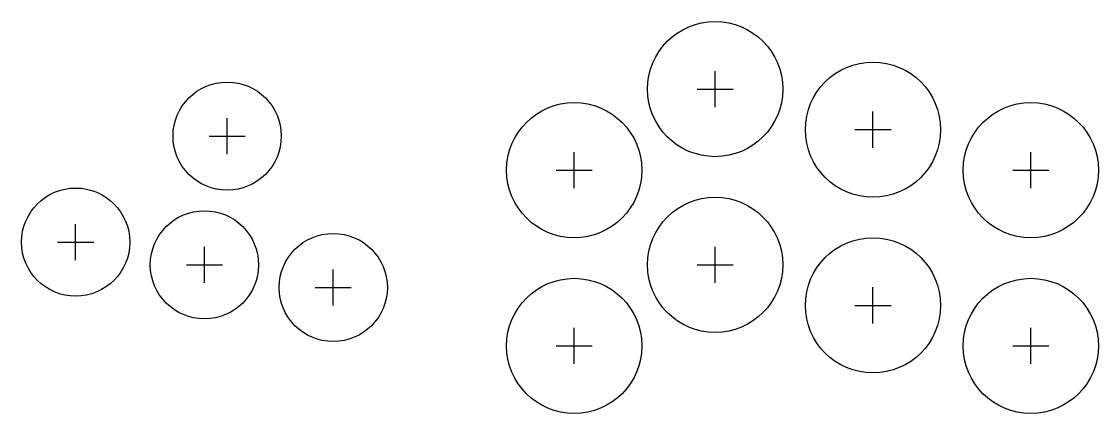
# Model space of a CAD drawing. Header units: millimetres. Extents: x -41 to 198, y -33 to 54.
import ezdxf

# ---------------------------------------------------------------- set-up
doc = ezdxf.new("R2010")
doc.units = ezdxf.units.MM
for name, color, linetype in [('BUTTONS_24', 1, 'Continuous'), ('BUTTONS_30', 5, 'Continuous'), ('REFERENCE', 8, 'Continuous')]:
    doc.layers.add(name, color=color, linetype=linetype)

msp = doc.modelspace()

# ---------------------------------------------------------------- linework, layer by layer
at = {"layer": 'BUTTONS_24'}
for centre in [(5.0358, 28.5594), (-28.5594, 5.0358), (0, 0), (28.5594, -5.0358)]:
    msp.add_circle(centre, 12, dxfattribs=at)
at = {"layer": 'BUTTONS_30'}
for centre in [(113.25, 39), (148.25, 30), (82, 21), (183.25, 21), (113.25, 0), (148.25, -9), (82, -18), (183.25, -18)]:
    msp.add_circle(centre, 15, dxfattribs=at)
at = {"layer": 'REFERENCE'}
for p, q in [((113.25, 35), (113.25, 43)), ((109.25, 39), (117.25, 39)), ((148.25, 26), (148.25, 34)), ((5.0358, 24.5594), (5.0358, 32.5594)), ((144.25, 30), (152.25, 30)), ((1.0358, 28.5594), (9.0358, 28.5594)), ((82, 17), (82, 25)), ((183.25, 17), (183.25, 25)), ((78, 21), (86, 21)), ((179.25, 21), (187.25, 21)), ((-28.5594, 1.0358), (-28.5594, 9.0358)), ((-32.5594, 5.0358), (-24.5594, 5.0358)), ((0, -4), (0, 4)), ((113.25, -4), (113.25, 4)), ((-4, 0), (4, 0)), ((109.25, 0), (117.25, 0)), ((28.5594, -9.0358), (28.5594, -1.0358)), ((24.5594, -5.0358), (32.5594, -5.0358)), ((148.25, -13), (148.25, -5)), ((144.25, -9), (152.25, -9)), ((82, -22), (82, -14)), ((183.25, -22), (183.25, -14)), ((78, -18), (86, -18)), ((179.25, -18), (187.25, -18))]:
    msp.add_line(p, q, dxfattribs=at)

doc.saveas('drawing.dxf')
